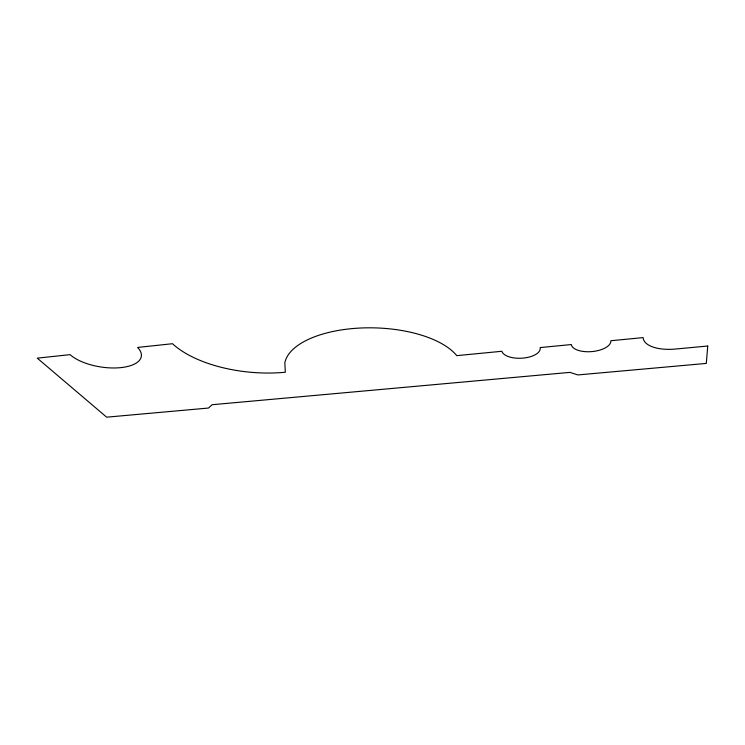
<?xml version="1.0" encoding="UTF-8"?>
<svg xmlns="http://www.w3.org/2000/svg" width="745" height="745" viewBox="0 0 745 745"><rect width="100%" height="100%" fill="white"/><g stroke="black" fill="none" stroke-linecap="round" stroke-linejoin="round"><path stroke-width="1.12" d="M707.75 346.025L706.297 363.42L577.896 374.931L569.916 372.379L212.111 404.721L208.46 408.046L106.647 417.172L37.25 358.149L70.086 354.648A38.526 16.679 8.8 0 0 121.016 367.602A38.526 16.679 8.8 0 0 137.601 347.44L172.486 343.715A94.513 45.287 5.2 0 0 285.326 372.23L284.823 362.917A88.981 40.258 1.4 0 1 361.372 327.986A88.981 40.258 1.4 0 1 456.76 355.644L501.869 351.277A19.296 8.94 -3 0 0 523.269 358.084A19.296 8.94 -3 0 0 540.144 347.57L571.303 344.553A19.864 9.117 -5 0 0 592.228 351.556A19.864 9.117 -5 0 0 610.835 340.735L643.159 337.606A33.143 14.872 -7.3 0 0 675.473 349.042L707.75 346.025"/></g></svg>
